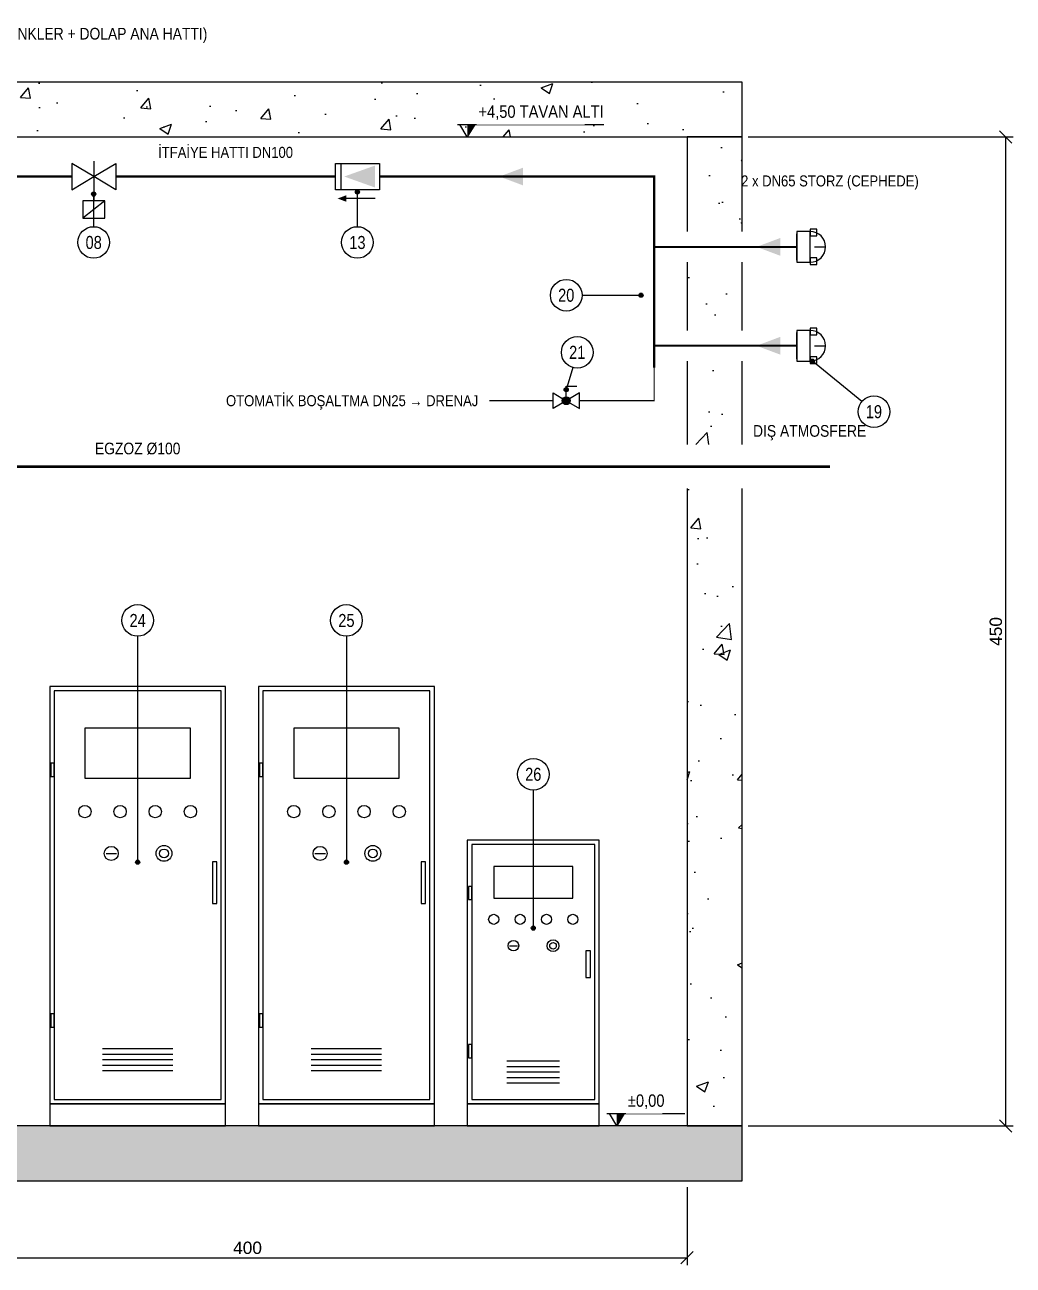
# Model space of a CAD drawing. Header units: centimetres. Extents: x -278 to 1548, y -1462 to 580.
# Drawn here: x 1099 to 1548, y -63 to 501 of the extents above; entities that cross this region are included whole.
import ezdxf
from ezdxf.enums import TextEntityAlignment as Align

# ---------------------------------------------------------------- set-up
doc = ezdxf.new("R2010")
doc.units = ezdxf.units.CM
doc.header["$LTSCALE"] = 10
doc.linetypes.add('DASHED', pattern=[1.524, 1.27, -0.254])
for name, color, linetype in [('ROTAS-BETON', 7, 'Continuous'), ('ROTAS-CAP', 3, 'Continuous'), ('ROTAS-DRENAJ-BORU', 140, 'DASHED'), ('ROTAS-EGZOZ', 8, 'Continuous'), ('ROTAS-KOT', 2, 'Continuous'), ('ROTAS-MASKE', 7, 'Continuous'), ('ROTAS-NUMARA', 1, 'Continuous'), ('ROTAS-OLCU', 2, 'Continuous'), ('ROTAS-POMPA-EKIPMAN', 4, 'Continuous'), ('ROTAS-POMPA-KAIDE', 8, 'Continuous'), ('ROTAS-TARAMA', 8, 'Continuous'), ('ROTAS-VANA', 1, 'Continuous'), ('ROTAS-YANGIN-BORU', 1, 'Continuous'), ('ROTAS-YANGIN-ITFAIYE', 1, 'Continuous'), ('ROTAS-YANGIN-ITFAIYE-SEMBOL', 1, 'Continuous')]:
    doc.layers.add(name, color=color, linetype=linetype)
doc.styles.add('ROTAS', font='arial.ttf')
doc.dimstyles.new('ROTAS-OLCU', dxfattribs={"dimtxt": 5.625, "dimasz": 4.5, "dimexe": 3.375, "dimexo": 2.8125, "dimgap": 1.6875, "dimtad": 1, "dimdec": 0, "dimtxsty": 'ROTAS', "dimtsz": 2.8125, "dimcen": 2.5, "dimclrd": 2, "dimclre": 2, "dimclrt": 2, "dimazin": 3, "dimtfac": 1, "dimtmove": 0, "dimatfit": 3})

# ---------------------------------------------------------------- blocks, each defined once
blk = doc.blocks.new('ROTAS-SMB-STORZ')
for p, q in [((0, -6), (0, 6)), ((8, 0), (13, 0))]:
    blk.add_line(p, q)
for points in [[(0, -7), (6, -7), (6, 7), (0, 7)], [(6, 5), (9, 5), (9, 8), (6, 8)], [(6, -8), (9, -8), (9, -5), (6, -5)]]:
    blk.add_lwpolyline(points, close=True)
blk.add_arc((6, 0), 7, -90, 90)
blk = doc.blocks.new('ROTAS-SMB-AKIS-OKU')
h = blk.add_hatch(color=256)
h.dxf.hatch_style = 1
h.paths.add_polyline_path([(6, 0), (-6, 4.5), (-6, -4.5)])
blk = doc.blocks.new('ROTAS-SMB-CEKVALF')
h = blk.add_hatch(color=256)
h.dxf.hatch_style = 1
h.paths.add_polyline_path([(9, 10), (5, 11.5), (5, 8.5)])
h = blk.add_hatch(color=256)
h.dxf.hatch_style = 1
h.paths.add_polyline_path([(-8, -5), (-8, 5), (6, 0)])
for p, q in [((-8, 10), (5, 10)), ((7.5, -6), (7.5, 6))]:
    blk.add_line(p, q)
blk.add_lwpolyline([(-10, -6), (-10, 6), (10, 6), (10, -6)], close=True)
blk = doc.blocks.new('ROTAS-SMB-IZLENEBILIR-KELEBEK')
for p, q in [((-5, 11), (5, 19)), ((0, 7), (0, 11)), ((0, -7), (0, 7))]:
    blk.add_line(p, q)
for points in [[(-5, 11), (5, 11), (5, 19), (-5, 19)], [(-10, -6), (-10, 6), (0, 0)], [(10, -6), (10, 6), (0, 0)]]:
    blk.add_lwpolyline(points, close=True)
blk = doc.blocks.new('ROTAS-SMB-KURESEL')
h = blk.add_hatch(color=256)
h.dxf.hatch_style = 1
h.paths.add_polyline_path([(3, 0), (2.85, 0.93), (2.43, 1.76), (1.76, 2.43), (0.93, 2.85), (0, 3), (-0.93, 2.85), (-1.76, 2.43), (-2.43, 1.76), (-2.85, 0.93), (-3, 0), (-2.85, -0.93), (-2.43, -1.76), (-1.76, -2.43), (-0.93, -2.85), (0, -3), (0.93, -2.85), (1.76, -2.43), (2.43, -1.76), (2.85, -0.93)])
for p, q in [((0, 3), (0, 11)), ((0, 11), (8, 11))]:
    blk.add_line(p, q)
for points in [[(-10, -6), (-10, 6), (0, 0)], [(10, -6), (10, 6), (0, 0)]]:
    blk.add_lwpolyline(points, close=True)
blk.add_circle((0, 0), 3)

msp = doc.modelspace()

# ---------------------------------------------------------------- hatches: boundary and pattern name
at = {"layer": 'ROTAS-KOT'}
h = msp.add_hatch(color=256, dxfattribs=at)
h.dxf.hatch_style = 1
h.paths.add_polyline_path([(1300, 450), (1300, 455.62), (1303.38, 455.62)])
h = msp.add_hatch(color=256, dxfattribs=at)
h.dxf.hatch_style = 1
h.paths.add_polyline_path([(1368, 0), (1368, 5.62), (1371.38, 5.62)])
at = {"layer": 'ROTAS-NUMARA'}
h = msp.add_hatch(color=256, dxfattribs=at)
h.dxf.hatch_style = 1
h.paths.add_polyline_path([(1130.94, 424), (1130.81, 424.47), (1130.47, 424.81), (1130, 424.94), (1129.53, 424.81), (1129.19, 424.47), (1129.06, 424), (1129.19, 423.53), (1129.53, 423.19), (1130, 423.06), (1130.47, 423.19), (1130.81, 423.53)])
h = msp.add_hatch(color=256, dxfattribs=at)
h.dxf.hatch_style = 1
h.paths.add_polyline_path([(1250.94, 425), (1250.81, 425.47), (1250.47, 425.81), (1250, 425.94), (1249.53, 425.81), (1249.19, 425.47), (1249.06, 425), (1249.19, 424.53), (1249.53, 424.19), (1250, 424.06), (1250.47, 424.19), (1250.81, 424.53)])
h = msp.add_hatch(color=256, dxfattribs=at)
h.dxf.hatch_style = 1
h.paths.add_polyline_path([(1379.94, 378), (1379.81, 378.47), (1379.47, 378.81), (1379, 378.94), (1378.53, 378.81), (1378.19, 378.47), (1378.06, 378), (1378.19, 377.53), (1378.53, 377.19), (1379, 377.06), (1379.47, 377.19), (1379.81, 377.53)])
h = msp.add_hatch(color=256, dxfattribs=at)
h.dxf.hatch_style = 1
h.paths.add_polyline_path([(1457.94, 348), (1457.81, 348.47), (1457.47, 348.81), (1457, 348.94), (1456.53, 348.81), (1456.19, 348.47), (1456.06, 348), (1456.19, 347.53), (1456.53, 347.19), (1457, 347.06), (1457.47, 347.19), (1457.81, 347.53)])
h = msp.add_hatch(color=256, dxfattribs=at)
h.dxf.hatch_style = 1
h.paths.add_polyline_path([(1345.94, 335), (1345.81, 335.47), (1345.47, 335.81), (1345, 335.94), (1344.53, 335.81), (1344.19, 335.47), (1344.06, 335), (1344.19, 334.53), (1344.53, 334.19), (1345, 334.06), (1345.47, 334.19), (1345.81, 334.53)])
h = msp.add_hatch(color=256, dxfattribs=at)
h.dxf.hatch_style = 1
h.paths.add_polyline_path([(1150.94, 120), (1150.81, 120.47), (1150.47, 120.81), (1150, 120.94), (1149.53, 120.81), (1149.19, 120.47), (1149.06, 120), (1149.19, 119.53), (1149.53, 119.19), (1150, 119.06), (1150.47, 119.19), (1150.81, 119.53)])
h = msp.add_hatch(color=256, dxfattribs=at)
h.dxf.hatch_style = 1
h.paths.add_polyline_path([(1245.94, 120), (1245.81, 120.47), (1245.47, 120.81), (1245, 120.94), (1244.53, 120.81), (1244.19, 120.47), (1244.06, 120), (1244.19, 119.53), (1244.53, 119.19), (1245, 119.06), (1245.47, 119.19), (1245.81, 119.53)])
h = msp.add_hatch(color=256, dxfattribs=at)
h.dxf.hatch_style = 1
h.paths.add_polyline_path([(1330.94, 90), (1330.81, 90.47), (1330.47, 90.81), (1330, 90.94), (1329.53, 90.81), (1329.19, 90.47), (1329.06, 90), (1329.19, 89.53), (1329.53, 89.19), (1330, 89.06), (1330.47, 89.19), (1330.81, 89.53)])
at = {"layer": 'ROTAS-TARAMA'}
h = msp.add_hatch(dxfattribs=at)
h.set_pattern_fill('AR-CONC', scale=0.3)
h.paths.add_polyline_path([(1425, 475), (1425, 450), (1006, 450), (1006, 475)])
h = msp.add_hatch(dxfattribs=at)
h.set_pattern_fill('AR-CONC', scale=0.3)
h.paths.add_polyline_path([(1400, 450), (1425, 450), (1425, 407), (1400, 407)])
h = msp.add_hatch(dxfattribs=at)
h.set_pattern_fill('AR-CONC', scale=0.3)
h.paths.add_polyline_path([(1425, 362), (1400, 362), (1400, 393), (1425, 393)])
h = msp.add_hatch(dxfattribs=at)
h.set_pattern_fill('AR-CONC', scale=0.3)
h.paths.add_polyline_path([(1425, 310), (1400, 310), (1400, 348), (1425, 348)])
h = msp.add_hatch(dxfattribs=at)
h.set_pattern_fill('AR-CONC', scale=0.3)
h.paths.add_polyline_path([(1425, 0), (1400, 0), (1400, 290), (1425, 290)])
h = msp.add_hatch(dxfattribs=at)
h.set_pattern_fill('AR-CONC', scale=0.3)
h.paths.add_polyline_path([(-230, -25), (1425, -25), (1425, 0), (-230, 0)])

# ---------------------------------------------------------------- linework, layer by layer
at = {"layer": 'ROTAS-BETON'}
for points in [[(1006, 450), (1425, 450), (1425, 475), (1006, 475)], [(1425, 407), (1425, 450), (1400, 450), (1400, 407)], [(1400, 393), (1400, 362)], [(1425, 362), (1425, 393)], [(1400, 348), (1400, 310)], [(1425, 310), (1425, 348)], [(1400, 0), (1425, 0), (1425, 290)], [(1400, 290), (1400, 0)]]:
    msp.add_lwpolyline(points, dxfattribs=at)
msp.add_lwpolyline([(-230, -25), (1425, -25), (1425, 0), (-230, 0)], close=True, dxfattribs=at)
at = {"layer": 'ROTAS-DRENAJ-BORU', "const_width": 0.5}
for points in [[(1385, 345), (1385, 330), (1351, 330)], [(1339, 330), (1310, 330)]]:
    msp.add_lwpolyline(points, dxfattribs=at)
at = {"layer": 'ROTAS-EGZOZ', "const_width": 1.17}
msp.add_lwpolyline([(1060, 300), (1465, 300)], dxfattribs=at)
at = {"layer": 'ROTAS-KOT'}
for points in [[(1295.5, 455.62), (1362.19, 455.62)], [(1363.5, 5.62), (1398.94, 5.62)]]:
    msp.add_lwpolyline(points, dxfattribs=at)
for points in [[(1300, 450), (1296.62, 455.62), (1303.38, 455.62)], [(1368, 0), (1364.62, 5.62), (1371.38, 5.62)]]:
    msp.add_lwpolyline(points, close=True, dxfattribs=at)
at = {"layer": 'ROTAS-NUMARA'}
for p, q in [((1130, 409.19), (1130, 424)), ((1250, 409.19), (1250, 425)), ((1352.19, 378), (1379, 378)), ((1347.97, 345.1), (1345, 335)), ((1479.45, 329.56), (1457, 348)), ((1150, 222.81), (1150, 120)), ((1245, 222.81), (1245, 120)), ((1330, 152.81), (1330, 90))]:
    msp.add_line(p, q, dxfattribs=at)
for centre in [(1130, 424), (1250, 425), (1379, 378), (1457, 348), (1345, 335), (1150, 120), (1245, 120), (1330, 90)]:
    msp.add_circle(centre, 0.938, dxfattribs=at)
at = {"layer": 'ROTAS-POMPA-EKIPMAN'}
for points in [[(1110, 10), (1190, 10), (1190, 200), (1110, 200)], [(1112, 12), (1188, 12), (1188, 198), (1112, 198)], [(1205, 10), (1285, 10), (1285, 200), (1205, 200)], [(1207, 12), (1283, 12), (1283, 198), (1207, 198)], [(1126, 158.2), (1174, 158.2), (1174, 181), (1126, 181)], [(1221, 158.2), (1269, 158.2), (1269, 181), (1221, 181)], [(1110.5, 159), (1112, 159), (1112, 165), (1110.5, 165)], [(1205.5, 159), (1207, 159), (1207, 165), (1205.5, 165)], [(1300, 10), (1360, 10), (1360, 130), (1300, 130)], [(1302, 12), (1358, 12), (1358, 128), (1302, 128)], [(1184, 101.2), (1186, 101.2), (1186, 120.2), (1184, 120.2)], [(1279, 101.2), (1281, 101.2), (1281, 120.2), (1279, 120.2)], [(1312, 103.6), (1348, 103.6), (1348, 118), (1312, 118)], [(1300.5, 103), (1302, 103), (1302, 109), (1300.5, 109)], [(1354, 67.6), (1356, 67.6), (1356, 79.6), (1354, 79.6)], [(1110.5, 45), (1112, 45), (1112, 51), (1110.5, 51)], [(1205.5, 45), (1207, 45), (1207, 51), (1205.5, 51)], [(1300.5, 31), (1302, 31), (1302, 37), (1300.5, 37)]]:
    msp.add_lwpolyline(points, close=True, dxfattribs=at)
for points in [[(1135.6, 124), (1140.4, 124)], [(1230.6, 124), (1235.4, 124)], [(1319.2, 82), (1322.8, 82)], [(1134, 35.2), (1166, 35.2)], [(1229, 35.2), (1261, 35.2)], [(1134, 32.7), (1166, 32.7)], [(1134, 30.2), (1166, 30.2)], [(1229, 32.7), (1261, 32.7)], [(1229, 30.2), (1261, 30.2)], [(1318, 29.6), (1342, 29.6)], [(1134, 27.7), (1166, 27.7)], [(1134, 25.2), (1166, 25.2)], [(1229, 27.7), (1261, 27.7)], [(1229, 25.2), (1261, 25.2)], [(1318, 27.1), (1342, 27.1)], [(1318, 24.6), (1342, 24.6)], [(1318, 22.1), (1342, 22.1)], [(1318, 19.6), (1342, 19.6)]]:
    msp.add_lwpolyline(points, dxfattribs=at)
for centre, radius in [((1126, 143), 2.8), ((1142, 143), 2.8), ((1158, 143), 2.8), ((1174, 143), 2.8), ((1221, 143), 2.8), ((1237, 143), 2.8), ((1253, 143), 2.8), ((1269, 143), 2.8), ((1138, 124), 3.2), ((1162, 124), 3.6), ((1162, 124), 2), ((1233, 124), 3.2), ((1257, 124), 3.6), ((1257, 124), 2), ((1312, 94), 2.3), ((1324, 94), 2.3), ((1336, 94), 2.3), ((1348, 94), 2.3), ((1339, 82), 2.7), ((1321, 82), 2.4), ((1339, 82), 1.5)]:
    msp.add_circle(centre, radius, dxfattribs=at)
at = {"layer": 'ROTAS-POMPA-KAIDE'}
for points in [[(1110, 0), (1190, 0), (1190, 10), (1110, 10)], [(1205, 0), (1285, 0), (1285, 10), (1205, 10)], [(1300, 0), (1360, 0), (1360, 10), (1300, 10)]]:
    msp.add_lwpolyline(points, close=True, dxfattribs=at)
at = {"layer": 'ROTAS-YANGIN-ITFAIYE'}
for points, const_width in [([(1120, 432), (1000, 432)], 1.17), ([(1240, 432), (1140, 432)], 1.17), ([(1385, 345), (1385, 432), (1260, 432)], 1.17), ([(1385, 400), (1450, 400)], 0.933), ([(1385, 355), (1450, 355)], 0.933)]:
    msp.add_lwpolyline(points, dxfattribs=dict(at, const_width=const_width))

# ---------------------------------------------------------------- block references
at = {"layer": 'ROTAS-VANA', "xscale": 0.6, "yscale": 0.6}
msp.add_blockref('ROTAS-SMB-KURESEL', (1345, 330), dxfattribs=at)
at = {"layer": 'ROTAS-YANGIN-ITFAIYE-SEMBOL', "rotation": 180}
for name, p in [('ROTAS-SMB-IZLENEBILIR-KELEBEK', (1130, 432)), ('ROTAS-SMB-CEKVALF', (1250, 432))]:
    msp.add_blockref(name, p, dxfattribs=at)
at = {"layer": 'ROTAS-YANGIN-ITFAIYE-SEMBOL', "xscale": 0.9, "yscale": 0.9, "rotation": 180}
for p in [(1320, 432), (1437, 400), (1437, 355)]:
    msp.add_blockref('ROTAS-SMB-AKIS-OKU', p, dxfattribs=at)
at = {"layer": 'ROTAS-YANGIN-ITFAIYE-SEMBOL'}
for p in [(1450, 400), (1450, 355)]:
    msp.add_blockref('ROTAS-SMB-STORZ', p, dxfattribs=at)

# ---------------------------------------------------------------- dimensions: what is measured, and where the dimension line sits
at = {"layer": 'ROTAS-OLCU'}
msp.add_linear_dim(base=(1000, -60), p1=(1000, -25), p2=(1400, -25), dimstyle='ROTAS-OLCU', dxfattribs=at).render()

# ---------------------------------------------------------------- wipeouts: each hides what was drawn before it
for points in [[(1013.2, 493.02), (1146.38, 493.02), (1146.38, 500.72), (1013.2, 500.72)], [(1163.47, 437.75), (1215.03, 437.75), (1215.03, 445), (1163.47, 445)], [(1431.88, 424.75), (1496.62, 424.75), (1496.62, 432), (1431.88, 432)], [(1221.07, 326.25), (1304.25, 326.25), (1304.25, 333.5), (1221.07, 333.5)], [(1429.2, 310.67), (1467.19, 310.67), (1467.19, 318.38), (1429.2, 318.38)]]:
    msp.add_wipeout(points).dxf.layer = 'ROTAS-MASKE'

# ---------------------------------------------------------------- next in the draw order: texts
at = {"layer": 'ROTAS-CAP', "style": 'ROTAS', "width": 0.85}
msp.add_text('İTFAİYE HATTI DN100', height=5, dxfattribs=at).set_placement((1190, 439), align=Align.BOTTOM_CENTER)
at = {"layer": 'ROTAS-DRENAJ-BORU', "style": 'ROTAS', "width": 0.85}
msp.add_text('OTOMATİK BOŞALTMA DN25 → DRENAJ', height=5, dxfattribs=at).set_placement((1305, 330), align=Align.MIDDLE_RIGHT)
at = {"layer": 'ROTAS-YANGIN-BORU', "style": 'ROTAS', "width": 0.85}
msp.add_text('YANGIN TESİSATINA (SPRİNKLER + DOLAP ANA HATTI)', height=5.3125, dxfattribs=at).set_placement((1014, 497), align=Align.MIDDLE_LEFT)
at = {"layer": 'ROTAS-YANGIN-ITFAIYE', "style": 'ROTAS', "width": 0.85}
msp.add_text('2 x DN65 STORZ (CEPHEDE)', height=5, dxfattribs=at).set_placement((1465, 426), align=Align.BOTTOM_CENTER)

# ---------------------------------------------------------------- next in the draw order: wipeouts: each hides what was drawn before it
for points in [[(1304.22, 455.62), (1353.34, 455.62), (1353.34, 463.78), (1304.22, 463.78)], [(1137.19, 402), (1136.94, 403.86), (1136.22, 405.59), (1135.08, 407.08), (1133.59, 408.22), (1131.86, 408.94), (1130, 409.19), (1128.14, 408.94), (1126.41, 408.22), (1124.92, 407.08), (1123.78, 405.59), (1123.06, 403.86), (1122.81, 402), (1123.06, 400.14), (1123.78, 398.41), (1124.92, 396.92), (1126.41, 395.78), (1128.14, 395.06), (1130, 394.81), (1131.86, 395.06), (1133.59, 395.78), (1135.08, 396.92), (1136.22, 398.41), (1136.94, 400.14)], [(1257.19, 402), (1256.94, 403.86), (1256.22, 405.59), (1255.08, 407.08), (1253.59, 408.22), (1251.86, 408.94), (1250, 409.19), (1248.14, 408.94), (1246.41, 408.22), (1244.92, 407.08), (1243.78, 405.59), (1243.06, 403.86), (1242.81, 402), (1243.06, 400.14), (1243.78, 398.41), (1244.92, 396.92), (1246.41, 395.78), (1248.14, 395.06), (1250, 394.81), (1251.86, 395.06), (1253.59, 395.78), (1255.08, 396.92), (1256.22, 398.41), (1256.94, 400.14)], [(1352.19, 378), (1351.94, 379.86), (1351.22, 381.59), (1350.08, 383.08), (1348.59, 384.22), (1346.86, 384.94), (1345, 385.19), (1343.14, 384.94), (1341.41, 384.22), (1339.92, 383.08), (1338.78, 381.59), (1338.06, 379.86), (1337.81, 378), (1338.06, 376.14), (1338.78, 374.41), (1339.92, 372.92), (1341.41, 371.78), (1343.14, 371.06), (1345, 370.81), (1346.86, 371.06), (1348.59, 371.78), (1350.08, 372.92), (1351.22, 374.41), (1351.94, 376.14)], [(1357.19, 352), (1356.94, 353.86), (1356.22, 355.59), (1355.08, 357.08), (1353.59, 358.22), (1351.86, 358.94), (1350, 359.19), (1348.14, 358.94), (1346.41, 358.22), (1344.92, 357.08), (1343.78, 355.59), (1343.06, 353.86), (1342.81, 352), (1343.06, 350.14), (1343.78, 348.41), (1344.92, 346.92), (1346.41, 345.78), (1348.14, 345.06), (1350, 344.81), (1351.86, 345.06), (1353.59, 345.78), (1355.08, 346.92), (1356.22, 348.41), (1356.94, 350.14)], [(1492.19, 325), (1491.94, 326.86), (1491.22, 328.59), (1490.08, 330.08), (1488.59, 331.22), (1486.86, 331.94), (1485, 332.19), (1483.14, 331.94), (1481.41, 331.22), (1479.92, 330.08), (1478.78, 328.59), (1478.06, 326.86), (1477.81, 325), (1478.06, 323.14), (1478.78, 321.41), (1479.92, 319.92), (1481.41, 318.78), (1483.14, 318.06), (1485, 317.81), (1486.86, 318.06), (1488.59, 318.78), (1490.08, 319.92), (1491.22, 321.41), (1491.94, 323.14)], [(1134.41, 302.67), (1164, 302.67), (1164, 310.38), (1134.41, 310.38)], [(1157.19, 230), (1156.94, 231.86), (1156.22, 233.59), (1155.08, 235.08), (1153.59, 236.22), (1151.86, 236.94), (1150, 237.19), (1148.14, 236.94), (1146.41, 236.22), (1144.92, 235.08), (1143.78, 233.59), (1143.06, 231.86), (1142.81, 230), (1143.06, 228.14), (1143.78, 226.41), (1144.92, 224.92), (1146.41, 223.78), (1148.14, 223.06), (1150, 222.81), (1151.86, 223.06), (1153.59, 223.78), (1155.08, 224.92), (1156.22, 226.41), (1156.94, 228.14)], [(1252.19, 230), (1251.94, 231.86), (1251.22, 233.59), (1250.08, 235.08), (1248.59, 236.22), (1246.86, 236.94), (1245, 237.19), (1243.14, 236.94), (1241.41, 236.22), (1239.92, 235.08), (1238.78, 233.59), (1238.06, 231.86), (1237.81, 230), (1238.06, 228.14), (1238.78, 226.41), (1239.92, 224.92), (1241.41, 223.78), (1243.14, 223.06), (1245, 222.81), (1246.86, 223.06), (1248.59, 223.78), (1250.08, 224.92), (1251.22, 226.41), (1251.94, 228.14)], [(1337.19, 160), (1336.94, 161.86), (1336.22, 163.59), (1335.08, 165.08), (1333.59, 166.22), (1331.86, 166.94), (1330, 167.19), (1328.14, 166.94), (1326.41, 166.22), (1324.92, 165.08), (1323.78, 163.59), (1323.06, 161.86), (1322.81, 160), (1323.06, 158.14), (1323.78, 156.41), (1324.92, 154.92), (1326.41, 153.78), (1328.14, 153.06), (1330, 152.81), (1331.86, 153.06), (1333.59, 153.78), (1335.08, 154.92), (1336.22, 156.41), (1336.94, 158.14)], [(1372.22, 5.62), (1388.73, 5.62), (1388.73, 13.78), (1372.22, 13.78)]]:
    msp.add_wipeout(points).dxf.layer = 'ROTAS-MASKE'

# ---------------------------------------------------------------- next in the draw order: linework, layer by layer
at = {"layer": 'ROTAS-NUMARA'}
for centre in [(1130, 402), (1250, 402), (1345, 378), (1350, 352), (1485, 325), (1150, 230), (1245, 230), (1330, 160)]:
    msp.add_circle(centre, 7.19, dxfattribs=at)

# ---------------------------------------------------------------- next in the draw order: texts
at = {"layer": 'ROTAS-EGZOZ', "style": 'ROTAS', "width": 0.85}
msp.add_text('DIŞ ATMOSFERE', height=5.3125, dxfattribs=at).set_placement((1430, 312), align=Align.BOTTOM_LEFT)
msp.add_text('EGZOZ Ø100', height=5.312, dxfattribs=at).set_placement((1150, 304), align=Align.BOTTOM_CENTER)
at = {"layer": 'ROTAS-KOT', "style": 'ROTAS', "width": 0.85}
for s, p in [('+4,50 TAVAN ALTI', (1305.06, 457.03)), ('±0,00', (1373.06, 7.03))]:
    msp.add_text(s, height=5.625, dxfattribs=at).set_placement(p, align=Align.BOTTOM_LEFT)
at = {"layer": 'ROTAS-NUMARA', "style": 'ROTAS', "width": 0.8}
for s, p in [('08', (1130, 402)), ('13', (1250, 402)), ('20', (1345, 378)), ('21', (1350, 352)), ('19', (1485, 325)), ('24', (1150, 230)), ('25', (1245, 230)), ('26', (1330, 160))]:
    msp.add_text(s, height=5.938, dxfattribs=at).set_placement(p, align=Align.MIDDLE_CENTER)

# ---------------------------------------------------------------- next in the draw order: dimensions: what is measured, and where the dimension line sits
at = {"layer": 'ROTAS-OLCU'}
msp.add_linear_dim(base=(1545, 0), p1=(1425, 0), p2=(1425, 450), angle=90, dimstyle='ROTAS-OLCU', dxfattribs=at).render()

doc.saveas('drawing.dxf')
